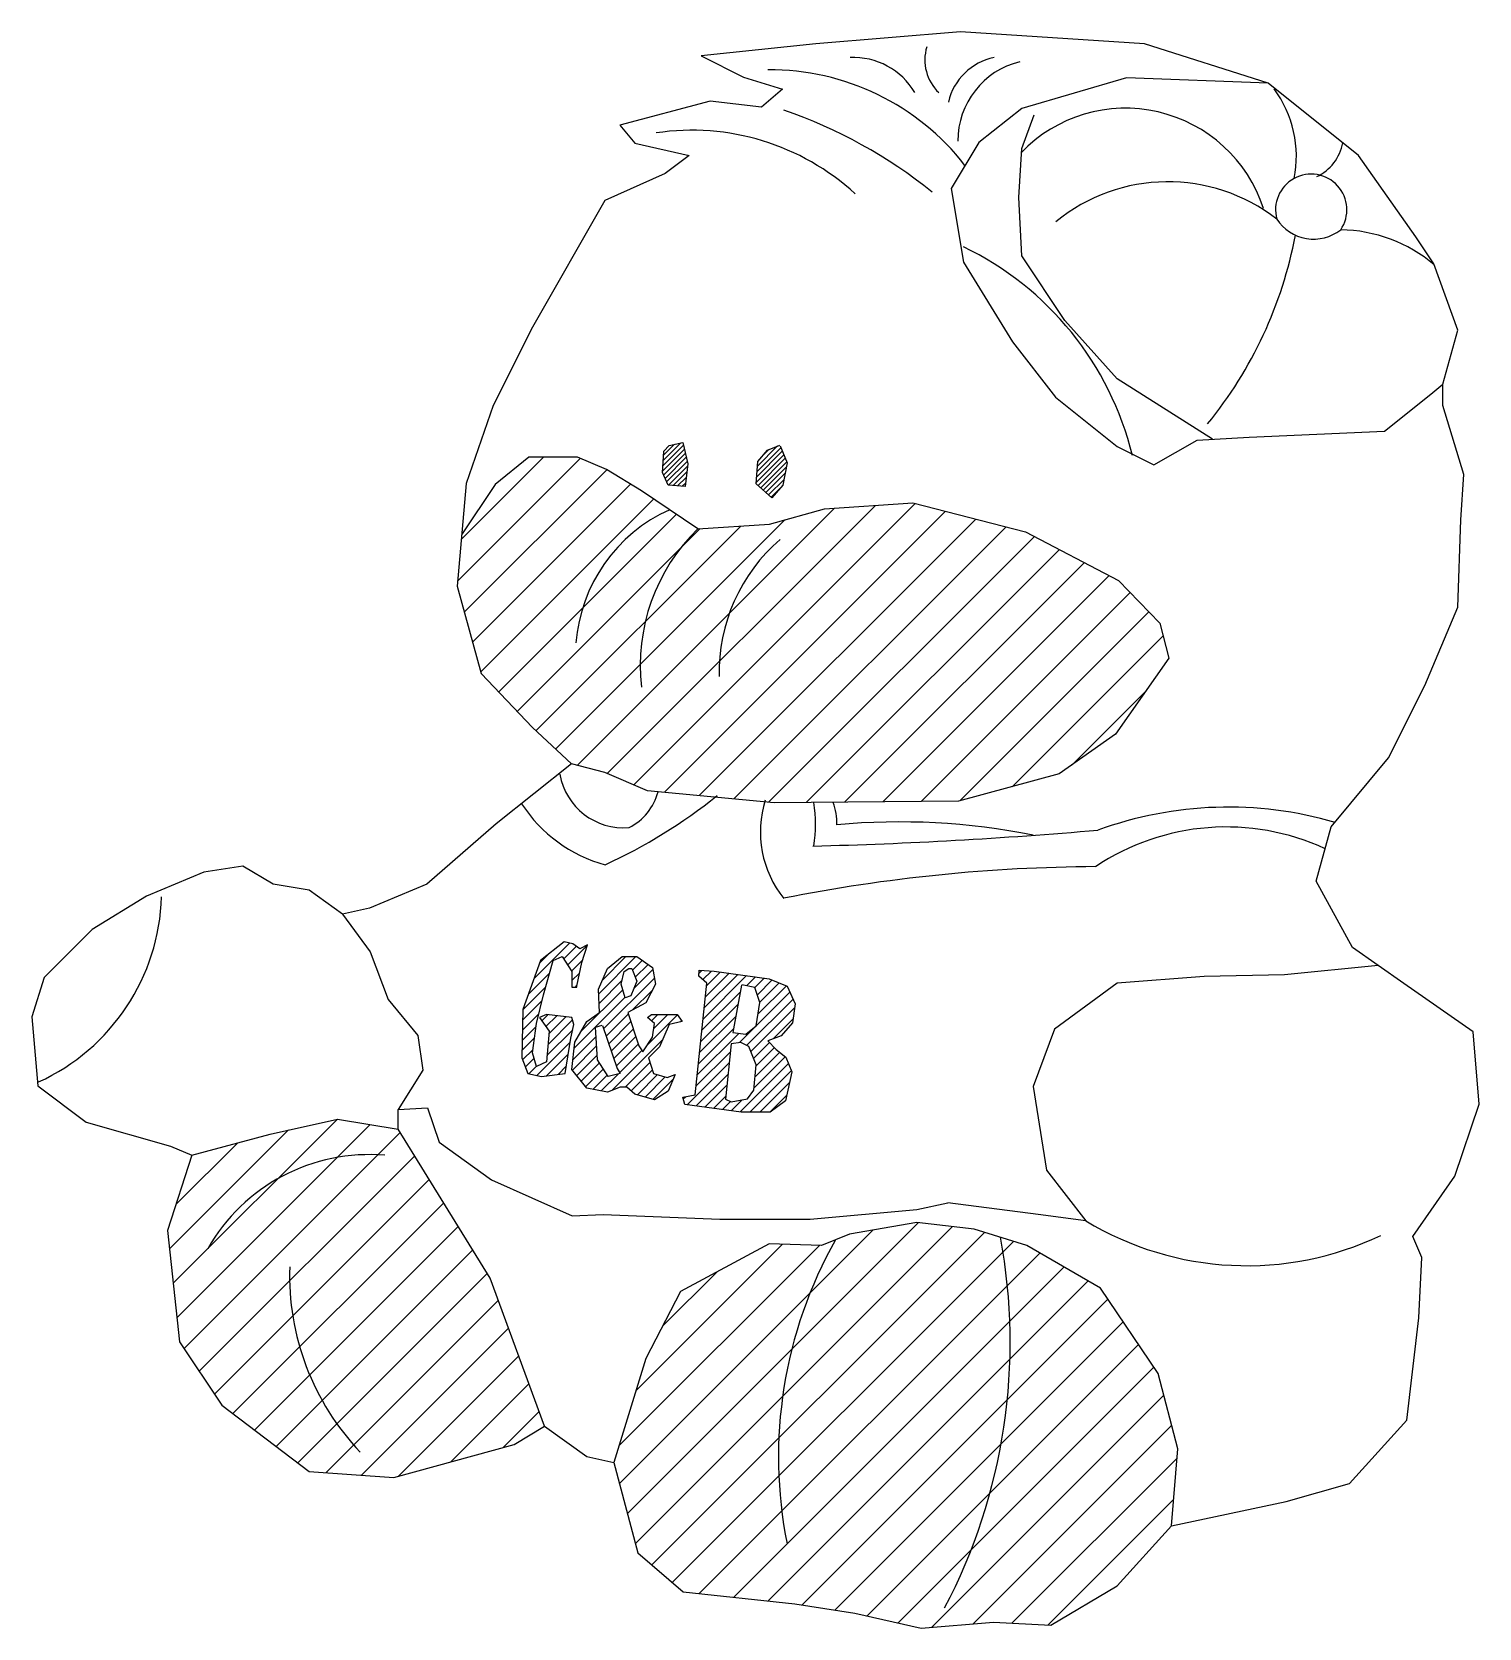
# Model space of a CAD drawing. Extents: x 1548 to 1817, y 1597 to 1894.
import ezdxf

# ---------------------------------------------------------------- set-up
doc = ezdxf.new("R2010")
doc.units = 0
doc.header["$LTSCALE"] = 10
doc.header["$MEASUREMENT"] = 0
for name, color, linetype in [('3', 3, 'CONTINUOUS'), ('7', 7, 'CONTINUOUS'), ('BH', 3, 'CONTINUOUS')]:
    doc.layers.add(name, color=color, linetype=linetype)
pattern_1 = [(45, (12471.6559, 13797.1381), (-0.92807765, 0.92807765), [])]

msp = doc.modelspace()

# ---------------------------------------------------------------- hatches: boundary and pattern name
at = {"layer": 'BH'}
h = msp.add_hatch(dxfattribs=at)
h.set_pattern_fill('ANSI31', color=256, scale=5.25, style=0)
h.set_pattern_definition([(45, (12471.6559, 13797.13815), (-0.464038825, 0.464038825), [])])
h.paths.add_polyline_path([(1669.37, 1817.76), (1670.28, 1813.79), (1669.78, 1809.54), (1666.61, 1809.8), (1665.57, 1812.14), (1665.8, 1816.14), (1666.85, 1817.18)])
edge = h.paths.add_edge_path()
edge.add_line((1687.45, 1817.09), (1688.76, 1813.96))
edge.add_line((1688.76, 1813.96), (1687.98, 1809.8))
edge.add_line((1687.98, 1809.8), (1685.89, 1807.45))
edge.add_line((1685.89, 1807.45), (1683.02, 1810.06))
edge.add_line((1683.02, 1810.06), (1683.29, 1814.22))
edge.add_line((1683.29, 1814.22), (1685.11, 1816.31))
edge.add_line((1685.11, 1816.31), (1687.38, 1817.26))
h = msp.add_hatch(dxfattribs=at)
h.set_pattern_fill('ANSI31', color=256, scale=40, style=0)
h.set_pattern_definition([(45, (11967.6135, 12598.7966), (-3.5355339, 3.5355339), [])])
h.paths.add_polyline_path([(1685.49, 1802.54), (1672.16, 1801.69), (1661.67, 1808.77), (1655.15, 1812.74), (1649.76, 1815), (1640.69, 1815), (1634.45, 1809.9), (1628.21, 1800.55), (1627.37, 1791.02), (1631.85, 1774.77), (1641.38, 1764.69), (1648.67, 1757.96), (1654.87, 1756.35), (1662.8, 1752.95), (1686.34, 1750.69), (1720.64, 1750.97), (1739.36, 1756.07), (1749.85, 1763.44), (1759.77, 1777.6), (1758.07, 1784.12), (1750.41, 1792.05), (1733.12, 1801.12), (1712.14, 1806.5), (1695.69, 1805.37)])
h.paths.add_polyline_path([(1633.5, 1662.23), (1621.29, 1682.06), (1616.4, 1689.99), (1605.11, 1691.82), (1592.59, 1689.07), (1578.02, 1685.12), (1573.54, 1671.11), (1575.78, 1650.38), (1583.63, 1638.61), (1599.89, 1626.28), (1615.59, 1625.16), (1638.02, 1631.32), (1643.63, 1634.69)])
h.paths.add_polyline_path([(1695.16, 1668.33), (1685.39, 1668.63), (1668.91, 1659.79), (1662.5, 1647.28), (1656.52, 1627.96), (1661.01, 1611.15), (1669.42, 1603.87), (1690.17, 1601.63), (1701.38, 1599.94), (1713.71, 1597.14), (1727.17, 1598.26), (1737.83, 1597.7), (1750.16, 1604.99), (1760.25, 1616.19), (1761.41, 1630.5), (1757.74, 1644.53), (1747.06, 1660.4), (1733.32, 1668.33), (1723.55, 1671.38), (1712.87, 1672.6), (1700.35, 1670.46)])
h = msp.add_hatch(dxfattribs=at)
h.set_pattern_fill('ANSI31', color=256, scale=10.5, style=0)
h.set_pattern_definition(pattern_1)
h.paths.add_polyline_path([(1659.89, 1719.88), (1660.8, 1717.51), (1659.71, 1714.77), (1658.61, 1714.4), (1657.88, 1716.96), (1658.43, 1719.33), (1659.34, 1719.88)], flags=16)
h.paths.add_polyline_path([(1663.55, 1711.3), (1668.3, 1711.3), (1669.21, 1710.02), (1666.84, 1709.47), (1665.01, 1705.27), (1663, 1703.26), (1663.91, 1700.33), (1666.47, 1699.6), (1667.93, 1700.15), (1666.65, 1697.04), (1664.09, 1695.4), (1660.44, 1696.5), (1658.97, 1697.78), (1657.69, 1697.78), (1655.32, 1696.86), (1651.48, 1697.59), (1648.74, 1701.06), (1649.29, 1706.18), (1651.48, 1710.02), (1653.86, 1711.66), (1653.67, 1716.05), (1655.32, 1719.88), (1658.06, 1722.07), (1660.8, 1722.07), (1663.73, 1720.06), (1664.28, 1716.96), (1662.45, 1713.49), (1659.16, 1711.66), (1661.17, 1705.45), (1661.9, 1704.35), (1663.73, 1707.09), (1664.09, 1709.65), (1662.81, 1710.75)])
h.paths.add_polyline_path([(1649.65, 1716.59), (1650.56, 1720.98), (1651.66, 1724.27), (1650.2, 1723.54), (1648.92, 1724.45), (1647.27, 1724.82), (1642.89, 1721.34), (1639.6, 1712.21), (1639.41, 1703.26), (1640.51, 1700.33), (1643.07, 1699.78), (1647.46, 1700.33), (1648.55, 1706.91), (1649.1, 1709.47), (1648.74, 1710.75), (1643.98, 1711.3), (1642.7, 1710.75), (1644.53, 1708.19), (1643.98, 1702.53), (1642.16, 1701.61), (1641.42, 1704.17), (1642.16, 1709.65), (1643.43, 1714.95), (1645.26, 1721.34), (1646.91, 1722.07), (1648.74, 1719.33), (1648.74, 1716.41), (1649.65, 1716.41)])
edge = h.paths.add_edge_path(flags=16)
edge.add_line((1654.4, 1709.29), (1657.15, 1701.25))
edge.add_line((1657.15, 1701.25), (1657.69, 1700.33))
edge.add_line((1657.69, 1700.33), (1655.5, 1699.78))
edge.add_line((1655.5, 1699.78), (1653.49, 1702.89))
edge.add_line((1653.49, 1702.89), (1653.12, 1708.92))
edge.add_line((1653.12, 1708.92), (1654.38, 1709.35))
h = msp.add_hatch(dxfattribs=at)
h.set_pattern_fill('ANSI31', color=256, scale=10.5, style=0)
h.set_pattern_definition(pattern_1)
h.paths.add_polyline_path([(1673.84, 1717.14), (1672.33, 1718.47), (1672.39, 1719.53), (1675.17, 1719.37), (1685.43, 1717.97), (1688.77, 1716.58), (1690.27, 1713.3), (1689.77, 1709.73), (1687.66, 1707.34), (1685.15, 1706.39), (1686.71, 1704.78), (1688.49, 1703.38), (1689.66, 1700.65), (1688.44, 1695.25), (1685.59, 1693.14), (1680.24, 1693.14), (1669.71, 1694.58), (1669.38, 1695.92), (1671.66, 1696.37)])
h.paths.add_polyline_path([(1678.35, 1705.83), (1677.29, 1695.53), (1678.35, 1695.03), (1681.41, 1695.64), (1682.58, 1697.2), (1682.98, 1701.94), (1681.64, 1705.33), (1680.13, 1706.11)], flags=16)
edge = h.paths.add_edge_path(flags=16)
edge.add_line((1680.3, 1716.75), (1678.63, 1707.95))
edge.add_line((1678.63, 1707.95), (1681.08, 1707.62))
edge.add_line((1681.08, 1707.62), (1682.98, 1709.17))
edge.add_line((1682.98, 1709.17), (1683.7, 1713.57))
edge.add_line((1683.7, 1713.57), (1682.75, 1716.36))
edge.add_line((1682.75, 1716.36), (1680.31, 1716.82))

# ---------------------------------------------------------------- linework, layer by layer
at = {"layer": '3'}
for points in [[(1669.37, 1817.76), (1670.28, 1813.79), (1669.78, 1809.54), (1666.61, 1809.8), (1665.57, 1812.14), (1665.8, 1816.14), (1666.85, 1817.18), (1669.37, 1817.76)], [(1687.45, 1817.09), (1688.76, 1813.96), (1687.98, 1809.8), (1685.89, 1807.45), (1683.02, 1810.06), (1683.29, 1814.22), (1685.11, 1816.31), (1687.38, 1817.26)], [(1606.06, 1729.95), (1611.21, 1722.94), (1614.57, 1714.09), (1620.07, 1707.38), (1620.98, 1700.97), (1616.4, 1693.65)], [(1649.65, 1716.59), (1650.56, 1720.98), (1651.66, 1724.27), (1650.2, 1723.54), (1648.92, 1724.45), (1647.27, 1724.82), (1642.89, 1721.34), (1639.6, 1712.21), (1639.41, 1703.26), (1640.51, 1700.33), (1643.07, 1699.78), (1647.46, 1700.33), (1648.55, 1706.91), (1649.1, 1709.47), (1648.74, 1710.75), (1643.98, 1711.3), (1642.7, 1710.75), (1644.53, 1708.19), (1643.98, 1702.53), (1642.16, 1701.61), (1641.42, 1704.17), (1642.16, 1709.65), (1643.43, 1714.95), (1645.26, 1721.34), (1646.91, 1722.07), (1648.74, 1719.33), (1648.74, 1716.41), (1649.65, 1716.41), (1649.65, 1716.59)], [(1663.55, 1711.3), (1668.3, 1711.3), (1669.21, 1710.02), (1666.84, 1709.47), (1665.01, 1705.27), (1663, 1703.26), (1663.91, 1700.33), (1666.47, 1699.6), (1667.93, 1700.15), (1666.65, 1697.04), (1664.09, 1695.4), (1660.44, 1696.5), (1658.97, 1697.78), (1657.69, 1697.78), (1655.32, 1696.86), (1651.48, 1697.59), (1648.74, 1701.06), (1649.29, 1706.18), (1651.48, 1710.02), (1653.86, 1711.66), (1653.67, 1716.05), (1655.32, 1719.88), (1658.06, 1722.07), (1660.8, 1722.07), (1663.73, 1720.06), (1664.28, 1716.96), (1662.45, 1713.49), (1659.16, 1711.66), (1661.17, 1705.45), (1661.9, 1704.35), (1663.73, 1707.09), (1664.09, 1709.65), (1662.81, 1710.75), (1663.55, 1711.3)], [(1659.89, 1719.88), (1660.8, 1717.51), (1659.71, 1714.77), (1658.61, 1714.4), (1657.88, 1716.96), (1658.43, 1719.33), (1659.34, 1719.88), (1659.89, 1719.88)], [(1798.66, 1720.42), (1781.25, 1718.67), (1766.29, 1718.36), (1750.11, 1717.14), (1738.51, 1708.6), (1734.54, 1697.92), (1736.99, 1682.36), (1744.31, 1672.9), (1735.46, 1674.12), (1718.67, 1676.26)], [(1673.84, 1717.14), (1672.33, 1718.47), (1672.39, 1719.53), (1675.17, 1719.37), (1685.43, 1717.97), (1688.77, 1716.58), (1690.27, 1713.3), (1689.77, 1709.73), (1687.66, 1707.34), (1685.15, 1706.39), (1686.71, 1704.78), (1688.49, 1703.38), (1689.66, 1700.65), (1688.44, 1695.25), (1685.59, 1693.14), (1680.24, 1693.14), (1669.71, 1694.58), (1669.38, 1695.92), (1671.66, 1696.37), (1673.84, 1717.14)], [(1680.3, 1716.75), (1678.63, 1707.95), (1681.08, 1707.62), (1682.98, 1709.17), (1683.7, 1713.57), (1682.75, 1716.36), (1680.31, 1716.82)], [(1654.4, 1709.29), (1657.15, 1701.25), (1657.69, 1700.33), (1655.5, 1699.78), (1653.49, 1702.89), (1653.12, 1708.92), (1654.38, 1709.35)], [(1678.35, 1705.83), (1677.29, 1695.53), (1678.35, 1695.03), (1681.41, 1695.64), (1682.58, 1697.2), (1682.98, 1701.94), (1681.64, 1705.33), (1680.13, 1706.11), (1678.35, 1705.83)], [(1616.4, 1689.99), (1616.4, 1693.65), (1621.9, 1693.95)], [(1621.9, 1693.95), (1624.03, 1687.55), (1633.8, 1680.53), (1648.76, 1673.82), (1654.56, 1674.12), (1676.24, 1673.21), (1693.03, 1673.21), (1712.87, 1675.04), (1718.67, 1676.26)], [(1578.02, 1685.12), (1592.59, 1689.07), (1605.11, 1691.82), (1616.4, 1689.99)]]:
    msp.add_lwpolyline(points, dxfattribs=at)
for centre, radius, start, end in [((1701.14, 1876.25), 13.12, 30.153, 92.9921), ((1722.78, 1888.92), 8.41, 163.2453, 226.426), ((1729.45, 1878.57), 11, 101.4803, 166.7726), ((1685.48, 1841.06), 46.03, 37.8322, 90.3836), ((1735.67, 1873.86), 15.17, 103.9194, 180.1604), ((1762.32, 1870.97), 21.15, 348.7721, 36.4235), ((1751.7, 1852.97), 26.96, 17.9097, 136.1322), ((1658.53, 1793.59), 90.96, 51.0314, 70.9793), ((1671.06, 1830.95), 44.88, 47.4427, 98.5655), ((1783.47, 1875.14), 8.8, 295.5344, 349.1087), ((1759.58, 1833.3), 32.95, 52.0739, 129.3049), ((1786.23, 1861.03), 6.63, 325.8624, 195.236), ((1786.69, 1863.79), 8.21, 213.2814, 307.817), ((1705.91, 1870.96), 78.76, 320.8041, 349.2846), ((1791.34, 1829.83), 27.48, 49.7311, 89.2181), ((1695.99, 1801.31), 58.7, 13.7841, 64.1856), ((1679.13, 1778.11), 29.74, 114.2463, 175.5155), ((1696.98, 1776.25), 35.54, 134.2978, 186.5108), ((1708.66, 1775.01), 32.54, 130.6295, 181.4181), ((1658.31, 1758.06), 12, 189.8899, 275.0416), ((1654.87, 1755.25), 10.19, 296.1834, 345.8834), ((1669.09, 1746.6), 24.96, 350.8842, 9.5622), ((1686.39, 1746.85), 11.62, 358.7797, 19.7643), ((1709.64, 1620.72), 126.42, 78.6572, 95.2788), ((1671.63, 2608.7), 866.33, 271.44953, 274.9615), ((1533.26, 1734.39), 39.18, 294.5591, 358.2889), ((1611.03, 1650.72), 34.51, 85.1231, 150.4946), ((1774.26, 1722.53), 57.96, 238.8884, 295.4462), ((1769.46, 1628.97), 82.31, 150.5878, 191.3286), ((1624.05, 1650.31), 106.2, 332.2749, 10.6031), ((1643.68, 1662.69), 47.46, 177.9767, 223.7147)]:
    msp.add_arc(centre, radius, start, end, dxfattribs=at)
at = {"layer": '7'}
for points in [[(1648.67, 1757.96), (1634.65, 1746.76), (1621.76, 1735.55), (1611.1, 1731.07), (1606.06, 1729.95), (1599.89, 1734.43), (1593.16, 1735.55), (1587.55, 1738.91), (1580.27, 1737.79), (1569.61, 1733.31), (1559.52, 1727.14), (1550.55, 1718.18), (1548.3, 1710.89), (1549.43, 1698.01), (1558.4, 1691.28), (1574.1, 1686.8), (1578.02, 1685.12), (1573.54, 1671.11), (1575.78, 1650.38), (1583.63, 1638.61), (1599.89, 1626.28), (1615.59, 1625.16), (1638.02, 1631.32), (1643.63, 1634.69), (1651.48, 1629.08), (1656.52, 1627.96), (1661.01, 1611.15), (1669.42, 1603.87), (1690.17, 1601.63), (1701.38, 1599.94), (1713.71, 1597.14), (1727.17, 1598.26), (1737.83, 1597.7), (1750.16, 1604.99), (1760.25, 1616.19), (1781.56, 1620.68), (1793.34, 1624.04), (1803.99, 1635.81), (1806.23, 1654.86), (1806.79, 1666.07), (1805.11, 1669.99), (1812.96, 1681.2), (1817.45, 1694.64), (1816.33, 1708.09), (1803.43, 1717.06), (1793.9, 1723.78), (1787.17, 1736.11), (1789.97, 1746.2), (1800.63, 1759.08), (1807.35, 1772.53), (1813.52, 1787.1), (1814.08, 1803.35), (1814.64, 1811.76), (1810.72, 1824.65), (1810.72, 1828.57), (1813.52, 1838.65), (1809.04, 1850.98), (1805.67, 1856.03), (1795.02, 1871.15), (1778.2, 1884.6), (1755.21, 1891.89), (1721, 1894.13), (1694.09, 1891.89), (1672.78, 1889.65), (1680.63, 1885.72), (1687.92, 1883.48), (1684, 1880.12), (1674.47, 1881.24), (1657.64, 1876.76), (1660.45, 1873.4), (1670.52, 1871.11), (1666.05, 1867.79), (1654.84, 1862.75), (1641.38, 1839.21), (1634.09, 1824.65), (1629.05, 1810.08), (1627.37, 1791.02), (1631.85, 1774.77), (1641.38, 1764.69), (1648.67, 1757.96)], [(1778.2, 1884.6), (1751.85, 1885.58), (1732.41, 1879.87), (1724.4, 1873.58), (1719.26, 1865.01), (1721.55, 1851.3), (1730.69, 1836.44), (1738.7, 1826.16), (1750.13, 1817.01), (1756.99, 1813.58), (1765, 1818.16), (1774.72, 1818.73), (1799.88, 1819.87), (1808.45, 1826.73), (1810.72, 1828.57)], [(1767.88, 1818.33), (1750.13, 1829.58), (1740.41, 1840.44), (1732.41, 1852.44), (1731.84, 1863.3), (1732.41, 1872.44), (1734.7, 1878.72)], [(1672.16, 1801.69), (1661.67, 1808.77), (1655.15, 1812.74), (1649.76, 1815), (1640.69, 1815), (1634.45, 1809.9), (1628.21, 1800.55)], [(1672.16, 1801.69), (1685.49, 1802.54), (1695.69, 1805.37), (1712.14, 1806.5), (1733.12, 1801.12), (1750.41, 1792.05), (1758.07, 1784.12), (1759.77, 1777.6), (1749.85, 1763.44), (1739.36, 1756.07), (1720.64, 1750.97), (1686.34, 1750.69), (1662.8, 1752.95), (1654.87, 1756.35), (1648.67, 1757.96)], [(1643.63, 1634.69), (1633.5, 1662.23), (1621.29, 1682.06), (1616.4, 1689.99)], [(1760.25, 1616.19), (1761.41, 1630.5), (1757.74, 1644.53), (1747.06, 1660.4), (1733.32, 1668.33), (1723.55, 1671.38), (1712.87, 1672.6), (1700.35, 1670.46), (1695.16, 1668.33), (1685.39, 1668.63), (1668.91, 1659.79), (1662.5, 1647.28), (1656.52, 1627.96)]]:
    msp.add_lwpolyline(points, dxfattribs=at)
for centre, radius, start, end in [((1661.87, 1764.99), 26.74, 212.7395, 254.9049), ((1613.82, 1828.89), 98.68, 294.607, 308.8483), ((1703.57, 1745.28), 19.79, 162.6389, 218.8134), ((1770.8, 1679.19), 70.7, 73.6731, 110.0465), ((1770.45, 1702.45), 43.75, 65.1368, 123.7987), ((1747.86, 1432.26), 306.56, 90.3272, 101.242)]:
    msp.add_arc(centre, radius, start, end, dxfattribs=at)

doc.saveas('drawing.dxf')
